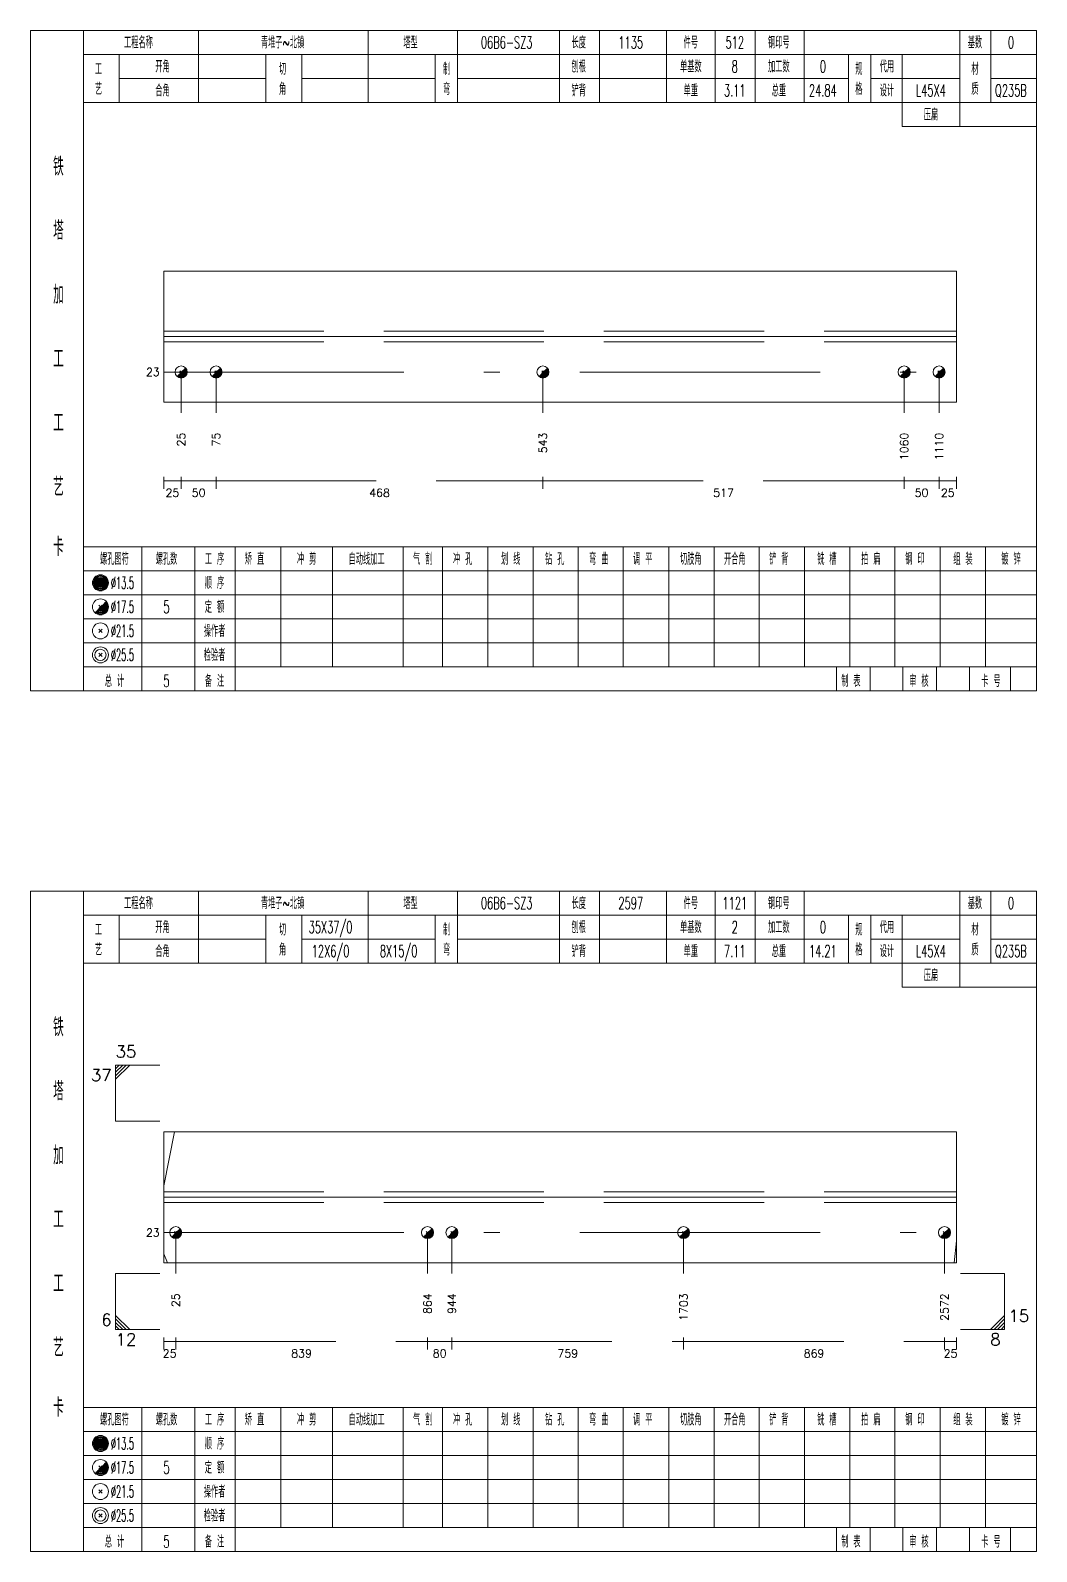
# Model space of a CAD drawing. Extents: x 0 to 30090, y 0 to 380.
# Drawn here: x 18686.8 to 18938.2, y 0 to 380 of the extents above; entities that cross this region are included whole.
import ezdxf
from ezdxf.enums import TextEntityAlignment as Align

# ---------------------------------------------------------------- set-up
doc = ezdxf.new("R2010")
doc.units = 0
doc.header["$LTSCALE"] = 20
doc.header["$MEASUREMENT"] = 0
doc.linetypes.add('一点画线', pattern=[5.2, 3, -1, 0.2, -1])
doc.linetypes.add('虚线', pattern=[2.75, 2, -0.75])
doc.layers.get('0').update_dxf_attribs({"linetype": 'CONTINUOUS', "lineweight": 25})
for name, color, linetype, lineweight in [('1', 7, 'CONTINUOUS', 25), ('4', 7, 'CONTINUOUS', 25), ('5', 7, 'CONTINUOUS', 25)]:
    doc.layers.add(name, color=color, linetype=linetype, lineweight=lineweight)
doc.styles.get("Standard").update_dxf_attribs({"font": 'simplex', "width": 0.7, "bigfont": 'gbhzfs.shx'})

# ---------------------------------------------------------------- blocks, each defined once
blk = doc.blocks.new('孔17.5')
at = {"layer": '5', "color": 7, "linetype": 'Continuous', "lineweight": 13}
for p, q in [((-0.2, -0.2), (0.2, 0.2)), ((-0.2, 0.2), (0.2, -0.2))]:
    blk.add_line(p, q, dxfattribs=at)
blk.add_circle((0, 0), 1, dxfattribs=at)
for radius in [0.9, 0.8, 0.7, 0.6, 0.5, 0.4, 0.3, 0.2, 0.1]:
    blk.add_arc((0, 0), radius, 225, 45, dxfattribs=at)

msp = doc.modelspace()

# ---------------------------------------------------------------- linework, layer by layer
at = {"color": 7, "linetype": 'Continuous', "lineweight": 18}
for p, q in [((18720.1, 319.83), (18720.1, 287.17)), ((18720.1, 319.83), (18918.2, 319.83)), ((18918.2, 319.83), (18918.2, 287.17)), ((18720.1, 303.5), (18918.2, 303.5)), ((18720.1, 104.83), (18720.1, 72.17)), ((18720.1, 104.83), (18918.2, 104.83)), ((18918.2, 104.83), (18918.2, 72.17)), ((18720.1, 88.5), (18918.2, 88.5))]:
    msp.add_line(p, q, dxfattribs=at)
at = {"color": 1, "linetype": '虚线', "lineweight": 18}
for p, q in [((18720.1, 304.83), (18918.2, 304.83)), ((18720.1, 302.17), (18918.2, 302.17)), ((18720.1, 89.83), (18918.2, 89.83)), ((18720.1, 87.17), (18918.2, 87.17))]:
    msp.add_line(p, q, dxfattribs=at)
at = {"color": 3, "linetype": '一点画线', "lineweight": 13}
for p, q in [((18720.1, 294.67), (18918.2, 294.67)), ((18720.1, 79.67), (18918.2, 79.67))]:
    msp.add_line(p, q, dxfattribs=at)
at = {"color": 7, "linetype": 'Continuous', "lineweight": 13}
for p, q in [((18724.46, 294.67), (18724.46, 284.5)), ((18733.19, 294.67), (18733.19, 284.5)), ((18814.87, 294.67), (18814.87, 284.5)), ((18905.11, 294.67), (18905.11, 284.5)), ((18913.84, 294.67), (18913.84, 284.5)), ((18708.1, 121.5), (18719.1, 121.5)), ((18708.1, 107.5), (18708.1, 121.5)), ((18708.97, 121.5), (18708.1, 120.62)), ((18709.85, 121.5), (18708.1, 119.75)), ((18710.72, 121.5), (18708.1, 118.88)), ((18711.6, 121.5), (18708.1, 118)), ((18708.1, 107.5), (18719.1, 107.5)), ((18720.1, 91.4), (18722.77, 104.83)), ((18723.1, 79.67), (18723.1, 69.5)), ((18786.01, 79.67), (18786.01, 69.5)), ((18792.11, 79.67), (18792.11, 69.5)), ((18850.01, 79.67), (18850.01, 69.5)), ((18915.2, 79.67), (18915.2, 69.5)), ((18918.2, 77.61), (18917.59, 72.17)), ((18720.1, 74.34), (18721.02, 72.17)), ((18708.1, 69.5), (18719.1, 69.5)), ((18708.1, 69.5), (18708.1, 55.5)), ((18930.2, 69.5), (18919.2, 69.5)), ((18930.2, 69.5), (18930.2, 55.5)), ((18711.6, 55.5), (18708.1, 59)), ((18710.72, 55.5), (18708.1, 58.12)), ((18709.85, 55.5), (18708.1, 57.25)), ((18926.7, 55.5), (18930.2, 59)), ((18927.58, 55.5), (18930.2, 58.12)), ((18928.45, 55.5), (18930.2, 57.25)), ((18708.97, 55.5), (18708.1, 56.38)), ((18708.1, 55.5), (18719.1, 55.5)), ((18930.2, 55.5), (18919.2, 55.5)), ((18929.33, 55.5), (18930.2, 56.38))]:
    msp.add_line(p, q, dxfattribs=at)
at = {"color": 8, "linetype": '虚线', "lineweight": 9}
for p, q in [((18720.1, 268.5), (18720.1, 265.5)), ((18720.1, 267.5), (18724.46, 267.5)), ((18724.46, 268.5), (18724.46, 265.5)), ((18724.46, 268.5), (18724.46, 265.5)), ((18724.46, 267.5), (18733.19, 267.5)), ((18733.19, 268.5), (18733.19, 265.5)), ((18733.19, 268.5), (18733.19, 265.5)), ((18733.19, 267.5), (18814.87, 267.5)), ((18814.87, 268.5), (18814.87, 265.5)), ((18814.87, 268.5), (18814.87, 265.5)), ((18814.87, 267.5), (18905.11, 267.5)), ((18905.11, 268.5), (18905.11, 265.5)), ((18905.11, 268.5), (18905.11, 265.5)), ((18905.11, 267.5), (18913.84, 267.5)), ((18913.84, 268.5), (18913.84, 265.5)), ((18913.84, 268.5), (18913.84, 265.5)), ((18913.84, 267.5), (18918.2, 267.5)), ((18918.2, 268.5), (18918.2, 265.5)), ((18720.1, 53.5), (18720.1, 50.5)), ((18723.1, 53.5), (18723.1, 50.5)), ((18723.1, 53.5), (18723.1, 50.5)), ((18786.01, 53.5), (18786.01, 50.5)), ((18786.01, 53.5), (18786.01, 50.5)), ((18792.11, 53.5), (18792.11, 50.5)), ((18792.11, 53.5), (18792.11, 50.5)), ((18850.01, 53.5), (18850.01, 50.5)), ((18850.01, 53.5), (18850.01, 50.5)), ((18915.2, 53.5), (18915.2, 50.5)), ((18915.2, 53.5), (18915.2, 50.5)), ((18918.2, 53.5), (18918.2, 50.5)), ((18720.1, 52.5), (18723.1, 52.5)), ((18723.1, 52.5), (18786.01, 52.5)), ((18786.01, 52.5), (18792.11, 52.5)), ((18792.11, 52.5), (18850.01, 52.5)), ((18850.01, 52.5), (18915.2, 52.5)), ((18915.2, 52.5), (18918.2, 52.5))]:
    msp.add_line(p, q, dxfattribs=at)
at = {"layer": '1', "color": 7, "linetype": 'Continuous', "lineweight": 18}
for p, q in [((18720.1, 287.17), (18918.2, 287.17)), ((18720.1, 72.17), (18918.2, 72.17))]:
    msp.add_line(p, q, dxfattribs=at)
at = {"layer": '4', "color": 1, "linetype": 'Continuous', "lineweight": 18}
for p, q in [((18700.1, 215), (18700.1, 380)), ((18728.8, 362), (18728.8, 380)), ((18771.2, 362), (18771.2, 380)), ((18793.5, 362), (18793.5, 380)), ((18819, 362), (18819, 380)), ((18829, 362), (18829, 380)), ((18845.7, 362), (18845.7, 380)), ((18857.9, 362), (18857.9, 380)), ((18867.9, 362), (18867.9, 380)), ((18880.1, 362), (18880.1, 380)), ((18919, 356), (18919, 380)), ((18926.8, 362), (18926.8, 380)), ((18700.1, 374), (18938.2, 374)), ((18709, 362), (18709, 374)), ((18745.6, 362), (18745.6, 374)), ((18754.6, 362), (18754.6, 374)), ((18787.9, 362), (18787.9, 374)), ((18891.2, 362), (18891.2, 374)), ((18896.8, 362), (18896.8, 374)), ((18904.6, 356), (18904.6, 374)), ((18709, 368), (18745.6, 368)), ((18754.6, 368), (18787.9, 368)), ((18793.5, 368), (18891.2, 368)), ((18896.8, 368), (18919, 368)), ((18926.8, 368), (18938.2, 368)), ((18700.1, 362), (18938.2, 362)), ((18904.6, 356), (18938.2, 356)), ((18700.1, 251), (18938.2, 251)), ((18714.6, 215), (18714.6, 251)), ((18727.9, 215), (18727.9, 251)), ((18738, 215), (18738, 251)), ((18749.4, 221), (18749.4, 251)), ((18762.3, 221), (18762.3, 251)), ((18779.9, 221), (18779.9, 251)), ((18789.8, 221), (18789.8, 251)), ((18801.1, 221), (18801.1, 251)), ((18812.4, 221), (18812.4, 251)), ((18823.7, 221), (18823.7, 251)), ((18834.9, 221), (18834.9, 251)), ((18846.3, 221), (18846.3, 251)), ((18857.6, 221), (18857.6, 251)), ((18868.9, 221), (18868.9, 251)), ((18880.2, 221), (18880.2, 251)), ((18891.5, 221), (18891.5, 251)), ((18902.8, 221), (18902.8, 251)), ((18914.1, 221), (18914.1, 251)), ((18925.4, 221), (18925.4, 251)), ((18700.1, 245), (18938.2, 245)), ((18700.1, 239), (18938.2, 239)), ((18700.1, 233), (18938.2, 233)), ((18700.1, 227), (18938.2, 227)), ((18700.1, 221), (18938.2, 221)), ((18888.2, 215), (18888.2, 221)), ((18896.6, 215), (18896.6, 221)), ((18904.8, 215), (18904.8, 221)), ((18913.2, 215), (18913.2, 221)), ((18921.4, 215), (18921.4, 221)), ((18931.7, 215), (18931.7, 221)), ((18700.1, 0), (18700.1, 165)), ((18728.8, 147), (18728.8, 165)), ((18771.2, 147), (18771.2, 165)), ((18793.5, 147), (18793.5, 165)), ((18819, 147), (18819, 165)), ((18829, 147), (18829, 165)), ((18845.7, 147), (18845.7, 165)), ((18857.9, 147), (18857.9, 165)), ((18867.9, 147), (18867.9, 165)), ((18880.1, 147), (18880.1, 165)), ((18919, 141), (18919, 165)), ((18926.8, 147), (18926.8, 165)), ((18700.1, 159), (18938.2, 159)), ((18709, 147), (18709, 159)), ((18745.6, 147), (18745.6, 159)), ((18754.6, 147), (18754.6, 159)), ((18787.9, 147), (18787.9, 159)), ((18891.2, 147), (18891.2, 159)), ((18896.8, 147), (18896.8, 159)), ((18904.6, 141), (18904.6, 159)), ((18709, 153), (18745.6, 153)), ((18754.6, 153), (18787.9, 153)), ((18793.5, 153), (18891.2, 153)), ((18896.8, 153), (18919, 153)), ((18926.8, 153), (18938.2, 153)), ((18700.1, 147), (18938.2, 147)), ((18904.6, 141), (18938.2, 141)), ((18700.1, 36), (18938.2, 36)), ((18714.6, 0), (18714.6, 36)), ((18727.9, 0), (18727.9, 36)), ((18738, 0), (18738, 36)), ((18749.4, 6), (18749.4, 36)), ((18762.3, 6), (18762.3, 36)), ((18779.9, 6), (18779.9, 36)), ((18789.8, 6), (18789.8, 36)), ((18801.1, 6), (18801.1, 36)), ((18812.4, 6), (18812.4, 36)), ((18823.7, 6), (18823.7, 36)), ((18834.9, 6), (18834.9, 36)), ((18846.3, 6), (18846.3, 36)), ((18857.6, 6), (18857.6, 36)), ((18868.9, 6), (18868.9, 36)), ((18880.2, 6), (18880.2, 36)), ((18891.5, 6), (18891.5, 36)), ((18902.8, 6), (18902.8, 36)), ((18914.1, 6), (18914.1, 36)), ((18925.4, 6), (18925.4, 36)), ((18700.1, 30), (18938.2, 30)), ((18700.1, 24), (18938.2, 24)), ((18700.1, 18), (18938.2, 18)), ((18700.1, 12), (18938.2, 12)), ((18700.1, 6), (18938.2, 6)), ((18888.2, 0), (18888.2, 6)), ((18896.6, 0), (18896.6, 6)), ((18904.8, 0), (18904.8, 6)), ((18913.2, 0), (18913.2, 6)), ((18921.4, 0), (18921.4, 6)), ((18931.7, 0), (18931.7, 6))]:
    msp.add_line(p, q, dxfattribs=at)
at = {"layer": '4', "color": 7, "linetype": 'Continuous', "lineweight": 13}
for p, q in [((18704.1, 241.8), (18704.5, 242.2)), ((18704.5, 241.8), (18704.1, 242.2)), ((18703.9, 235.6), (18704.7, 236.4)), ((18703.9, 236.4), (18704.7, 235.6)), ((18703.9, 229.6), (18704.7, 230.4)), ((18703.9, 230.4), (18704.7, 229.6)), ((18703.9, 223.6), (18704.7, 224.4)), ((18703.9, 224.4), (18704.7, 223.6)), ((18704.1, 26.8), (18704.5, 27.2)), ((18704.5, 26.8), (18704.1, 27.2)), ((18703.9, 20.6), (18704.7, 21.4)), ((18703.9, 21.4), (18704.7, 20.6)), ((18703.9, 14.6), (18704.7, 15.4)), ((18703.9, 15.4), (18704.7, 14.6)), ((18703.9, 8.6), (18704.7, 9.4)), ((18703.9, 9.4), (18704.7, 8.6))]:
    msp.add_line(p, q, dxfattribs=at)
at = {"layer": '4', "color": 1, "linetype": 'Continuous', "lineweight": 18}
for points in [[(18686.8, 380), (18686.8, 215), (18938.2, 215), (18938.2, 380)], [(18686.8, 165), (18686.8, 0), (18938.2, 0), (18938.2, 165)]]:
    msp.add_lwpolyline(points, close=True, dxfattribs=at)
at = {"layer": '4', "color": 7, "linetype": 'Continuous', "lineweight": 13}
for centre, radius in [((18704.3, 242), 2), ((18704.3, 242), 1.8), ((18704.3, 242), 1.6), ((18704.3, 242), 1.4), ((18704.3, 242), 1.2), ((18704.3, 242), 1), ((18704.3, 242), 0.8), ((18704.3, 242), 0.6), ((18704.3, 242), 0.4), ((18704.3, 242), 0.2), ((18704.3, 236), 2), ((18704.3, 230), 2), ((18704.3, 224), 2), ((18704.3, 224), 1.4), ((18704.3, 27), 2), ((18704.3, 27), 1.8), ((18704.3, 27), 1.6), ((18704.3, 27), 1.4), ((18704.3, 27), 1.2), ((18704.3, 27), 1), ((18704.3, 27), 0.8), ((18704.3, 27), 0.6), ((18704.3, 27), 0.4), ((18704.3, 27), 0.2), ((18704.3, 21), 2), ((18704.3, 15), 2), ((18704.3, 9), 2), ((18704.3, 9), 1.4)]:
    msp.add_circle(centre, radius, dxfattribs=at)
for centre, radius in [((18704.3, 236), 1.8), ((18704.3, 236), 1.6), ((18704.3, 236), 1.4), ((18704.3, 236), 1.2), ((18704.3, 236), 1), ((18704.3, 236), 0.8), ((18704.3, 236), 0.6), ((18704.3, 236), 0.4), ((18704.3, 236), 0.2), ((18704.3, 21), 1.8), ((18704.3, 21), 1.6), ((18704.3, 21), 1.4), ((18704.3, 21), 1.2), ((18704.3, 21), 1), ((18704.3, 21), 0.8), ((18704.3, 21), 0.6), ((18704.3, 21), 0.4), ((18704.3, 21), 0.2)]:
    msp.add_arc(centre, radius, 225, 45, dxfattribs=at)

# ---------------------------------------------------------------- block references
at = {"layer": '1', "color": 7, "linetype": 'Continuous', "lineweight": 13, "xscale": 1.5, "yscale": 1.5, "zscale": 1.5}
for p in [(18724.46, 294.67), (18733.19, 294.67), (18814.87, 294.67), (18905.11, 294.67), (18913.84, 294.67), (18723.1, 79.67), (18786.01, 79.67), (18792.11, 79.67), (18850.01, 79.67), (18915.2, 79.67)]:
    msp.add_blockref('孔17.5', p, dxfattribs=at)

# ---------------------------------------------------------------- texts
at = {"color": 7, "linetype": 'Continuous', "lineweight": 13}
for p in [(18719.1, 294.67), (18719.1, 79.67)]:
    msp.add_text('23', height=2, dxfattribs=at).set_placement(p, align=Align.MIDDLE_RIGHT)
at = {"color": 8, "linetype": 'Continuous', "lineweight": 9}
for s, p in [('25', (18722.28, 265.5)), ('50', (18728.83, 265.5)), ('468', (18774.03, 265.5)), ('517', (18859.99, 265.5)), ('50', (18909.47, 265.5)), ('25', (18916.02, 265.5)), ('25', (18721.6, 50.5)), ('839', (18754.55, 50.5)), ('80', (18789.06, 50.5)), ('759', (18821.06, 50.5)), ('869', (18882.6, 50.5)), ('25', (18916.7, 50.5))]:
    msp.add_text(s, height=2, dxfattribs=at).set_placement(p, align=Align.TOP_CENTER)
at = {"color": 7, "linetype": 'Continuous', "lineweight": 13}
for s, p in [('35', (18708.1, 122.5)), ('15', (18931.2, 56.5))]:
    msp.add_text(s, height=3, dxfattribs=at).set_placement(p, align=Align.BOTTOM_LEFT)
for s, p in [('37', (18707.1, 120.5)), ('8', (18929.2, 54.5))]:
    msp.add_text(s, height=3, dxfattribs=at).set_placement(p, align=Align.TOP_RIGHT)
msp.add_text('6', height=3, dxfattribs=at).set_placement((18707.1, 55.5), align=Align.BOTTOM_RIGHT)
msp.add_text('12', height=3, dxfattribs=at).set_placement((18708.1, 54.5), align=Align.TOP_LEFT)
at = {"layer": '1', "color": 7, "linetype": 'Continuous', "lineweight": 13}
for s, p in [('25', (18724.46, 279.5)), ('75', (18733.19, 279.5)), ('543', (18814.87, 279.5)), ('1060', (18905.11, 279.5)), ('1110', (18913.84, 279.5)), ('25', (18723.1, 64.5)), ('864', (18786.01, 64.5)), ('944', (18792.11, 64.5)), ('1703', (18850.01, 64.5)), ('2572', (18915.2, 64.5))]:
    msp.add_text(s, height=2, rotation=90, dxfattribs=at).set_placement(p, align=Align.MIDDLE_RIGHT)
at = {"layer": '4', "color": 1, "linetype": 'Continuous', "lineweight": 13}
for s, height, width, p in [('工程名称', 3, 0.6, (18713.8, 377)), ('青堆子~北镇', 3, 0.6, (18749.8, 377)), ('塔型', 3, 0.6, (18781.8, 377)), ('06B6-SZ3', 3, 0.6, (18805.8, 377)), ('长度', 3, 0.6, (18823.8, 377)), ('1135', 3, 0.6, (18836.8, 377)), ('件号', 3, 0.6, (18851.8, 377)), ('512', 3, 0.6, (18862.8, 377)), ('钢印号', 3, 0.6, (18873.8, 377)), ('基数', 3, 0.6, (18922.8, 377)), ('0', 3, 0.6, (18931.8, 377)), ('开角', 3, 0.6, (18719.8, 371)), ('刨根', 3, 0.6, (18823.8, 371)), ('单基数', 3, 0.6, (18851.8, 371)), ('8', 3, 0.6, (18862.8, 371)), ('加工数', 3, 0.6, (18873.8, 371)), ('0', 3, 0.6, (18884.8, 371)), ('代用', 3, 0.6, (18900.8, 371)), ('工', 3, 0.6, (18703.8, 370.4)), ('切', 3, 0.6, (18749.8, 370.4)), ('制', 3, 0.6, (18790.8, 370.4)), ('规', 3, 0.6, (18893.8, 370.4)), ('材', 3, 0.6, (18922.8, 370.4)), ('艺', 3, 0.6, (18703.8, 365.4)), ('合角', 3, 0.6, (18719.8, 365)), ('角', 3, 0.6, (18749.8, 365.4)), ('弯', 3, 0.6, (18790.8, 365.4)), ('铲背', 3, 0.6, (18823.8, 365)), ('单重', 3, 0.6, (18851.8, 365)), ('3.11', 3, 0.6, (18862.8, 365)), ('总重', 3, 0.6, (18873.8, 365)), ('24.84', 3, 0.6, (18884.8, 365)), ('格', 3, 0.6, (18893.8, 365.4)), ('设计', 3, 0.6, (18900.8, 365)), ('L45X4', 3, 0.6, (18911.8, 365)), ('质', 3, 0.6, (18922.8, 365.4)), ('Q235B', 3, 0.6, (18931.8, 365)), ('压扁', 3, 0.6, (18911.8, 359)), ('铁', 4.6, 0.8, (18693.8, 346)), ('塔', 4.6, 0.8, (18693.8, 330)), ('加', 4.6, 0.8, (18693.8, 314)), ('工', 4.6, 0.8, (18693.8, 298)), ('工', 4.6, 0.8, (18693.8, 282)), ('艺', 4.6, 0.8, (18693.8, 266)), ('卡', 4.6, 0.8, (18693.8, 251)), ('螺孔图符', 3, 0.6, (18707.8, 248)), ('螺孔数', 3, 0.6, (18720.8, 248)), ('工 序', 3, 0.6, (18732.8, 248)), ('矫 直', 3, 0.6, (18742.8, 248)), ('冲 剪', 3, 0.6, (18755.8, 248)), ('自动线加工', 3, 0.6, (18770.8, 248)), ('气 割', 3, 0.6, (18784.8, 248)), ('冲 孔', 3, 0.6, (18794.8, 248)), ('划 线', 3, 0.6, (18806.8, 248)), ('钻 孔', 3, 0.6, (18817.8, 248)), ('弯 曲', 3, 0.6, (18828.8, 248)), ('调 平', 3, 0.6, (18839.8, 248)), ('切肢角', 3, 0.6, (18851.8, 248)), ('开合角', 3, 0.6, (18862.8, 248)), ('铲 背', 3, 0.6, (18873.8, 248)), ('铣 槽', 3, 0.6, (18885.8, 248)), ('拍 扁', 3, 0.6, (18896.8, 248)), ('钢 印', 3, 0.6, (18907.8, 248)), ('组 装', 3, 0.6, (18919.8, 248)), ('镀 锌', 3, 0.6, (18931.8, 248)), ('%%C13.5', 3, 0.5, (18709.8, 242)), ('顺 序', 3, 0.6, (18732.8, 242)), ('%%C17.5', 3, 0.5, (18709.8, 236)), ('5', 3.2, 0.6, (18720.8, 236)), ('定 额', 3, 0.6, (18732.8, 236)), ('操作者', 3, 0.6, (18732.8, 230)), ('%%C21.5', 3, 0.5, (18709.8, 230)), ('%%C25.5', 3, 0.5, (18709.8, 224)), ('检验者', 3, 0.6, (18732.8, 224)), ('总 计', 3, 0.6, (18707.8, 217.5)), ('5', 3, 0.6, (18720.8, 217.5)), ('备 注', 3, 0.6, (18732.8, 217.5)), ('制 表', 3, 0.6, (18891.8, 217.5)), ('审 核', 3, 0.6, (18908.8, 217.5)), ('卡 号', 3, 0.6, (18926.8, 217.5)), ('工程名称', 3, 0.6, (18713.8, 162)), ('青堆子~北镇', 3, 0.6, (18749.8, 162)), ('塔型', 3, 0.6, (18781.8, 162)), ('06B6-SZ3', 3, 0.6, (18805.8, 162)), ('长度', 3, 0.6, (18823.8, 162)), ('2597', 3, 0.6, (18836.8, 162)), ('件号', 3, 0.6, (18851.8, 162)), ('1121', 3, 0.6, (18862.8, 162)), ('钢印号', 3, 0.6, (18873.8, 162)), ('基数', 3, 0.6, (18922.8, 162)), ('0', 3, 0.6, (18931.8, 162)), ('工', 3, 0.6, (18703.8, 155.4)), ('开角', 3, 0.6, (18719.8, 156)), ('切', 3, 0.6, (18749.8, 155.4)), ('35X37/0', 3, 0.6, (18761.8, 156)), ('制', 3, 0.6, (18790.8, 155.4)), ('刨根', 3, 0.6, (18823.8, 156)), ('单基数', 3, 0.6, (18851.8, 156)), ('2', 3, 0.6, (18862.8, 156)), ('加工数', 3, 0.6, (18873.8, 156)), ('0', 3, 0.6, (18884.8, 156)), ('规', 3, 0.6, (18893.8, 155.4)), ('代用', 3, 0.6, (18900.8, 156)), ('材', 3, 0.6, (18922.8, 155.4)), ('艺', 3, 0.6, (18703.8, 150.4)), ('角', 3, 0.6, (18749.8, 150.4)), ('12X6/0', 3, 0.6, (18761.8, 150)), ('8X15/0', 3, 0.6, (18778.8, 150)), ('弯', 3, 0.6, (18790.8, 150.4)), ('格', 3, 0.6, (18893.8, 150.4)), ('质', 3, 0.6, (18922.8, 150.4)), ('合角', 3, 0.6, (18719.8, 150)), ('铲背', 3, 0.6, (18823.8, 150)), ('单重', 3, 0.6, (18851.8, 150)), ('7.11', 3, 0.6, (18862.8, 150)), ('总重', 3, 0.6, (18873.8, 150)), ('14.21', 3, 0.6, (18884.8, 150)), ('设计', 3, 0.6, (18900.8, 150)), ('L45X4', 3, 0.6, (18911.8, 150)), ('Q235B', 3, 0.6, (18931.8, 150)), ('压扁', 3, 0.6, (18911.8, 144)), ('铁', 4.6, 0.8, (18693.8, 131)), ('塔', 4.6, 0.8, (18693.8, 115)), ('加', 4.6, 0.8, (18693.8, 99)), ('工', 4.6, 0.8, (18693.8, 83)), ('工', 4.6, 0.8, (18693.8, 67)), ('艺', 4.6, 0.8, (18693.8, 51)), ('卡', 4.6, 0.8, (18693.8, 36)), ('螺孔图符', 3, 0.6, (18707.8, 33)), ('螺孔数', 3, 0.6, (18720.8, 33)), ('工 序', 3, 0.6, (18732.8, 33)), ('矫 直', 3, 0.6, (18742.8, 33)), ('冲 剪', 3, 0.6, (18755.8, 33)), ('自动线加工', 3, 0.6, (18770.8, 33)), ('气 割', 3, 0.6, (18784.8, 33)), ('冲 孔', 3, 0.6, (18794.8, 33)), ('划 线', 3, 0.6, (18806.8, 33)), ('钻 孔', 3, 0.6, (18817.8, 33)), ('弯 曲', 3, 0.6, (18828.8, 33)), ('调 平', 3, 0.6, (18839.8, 33)), ('切肢角', 3, 0.6, (18851.8, 33)), ('开合角', 3, 0.6, (18862.8, 33)), ('铲 背', 3, 0.6, (18873.8, 33)), ('铣 槽', 3, 0.6, (18885.8, 33)), ('拍 扁', 3, 0.6, (18896.8, 33)), ('钢 印', 3, 0.6, (18907.8, 33)), ('组 装', 3, 0.6, (18919.8, 33)), ('镀 锌', 3, 0.6, (18931.8, 33)), ('%%C13.5', 3, 0.5, (18709.8, 27)), ('顺 序', 3, 0.6, (18732.8, 27)), ('定 额', 3, 0.6, (18732.8, 21)), ('%%C17.5', 3, 0.5, (18709.8, 21)), ('5', 3.2, 0.6, (18720.8, 21)), ('%%C21.5', 3, 0.5, (18709.8, 15)), ('操作者', 3, 0.6, (18732.8, 15)), ('%%C25.5', 3, 0.5, (18709.8, 9)), ('检验者', 3, 0.6, (18732.8, 9)), ('总 计', 3, 0.6, (18707.8, 2.5)), ('5', 3, 0.6, (18720.8, 2.5)), ('备 注', 3, 0.6, (18732.8, 2.5)), ('制 表', 3, 0.6, (18891.8, 2.5)), ('审 核', 3, 0.6, (18908.8, 2.5)), ('卡 号', 3, 0.6, (18926.8, 2.5))]:
    msp.add_text(s, height=height, dxfattribs=dict(at, width=width)).set_placement(p, align=Align.MIDDLE_CENTER)

doc.saveas('drawing.dxf')
